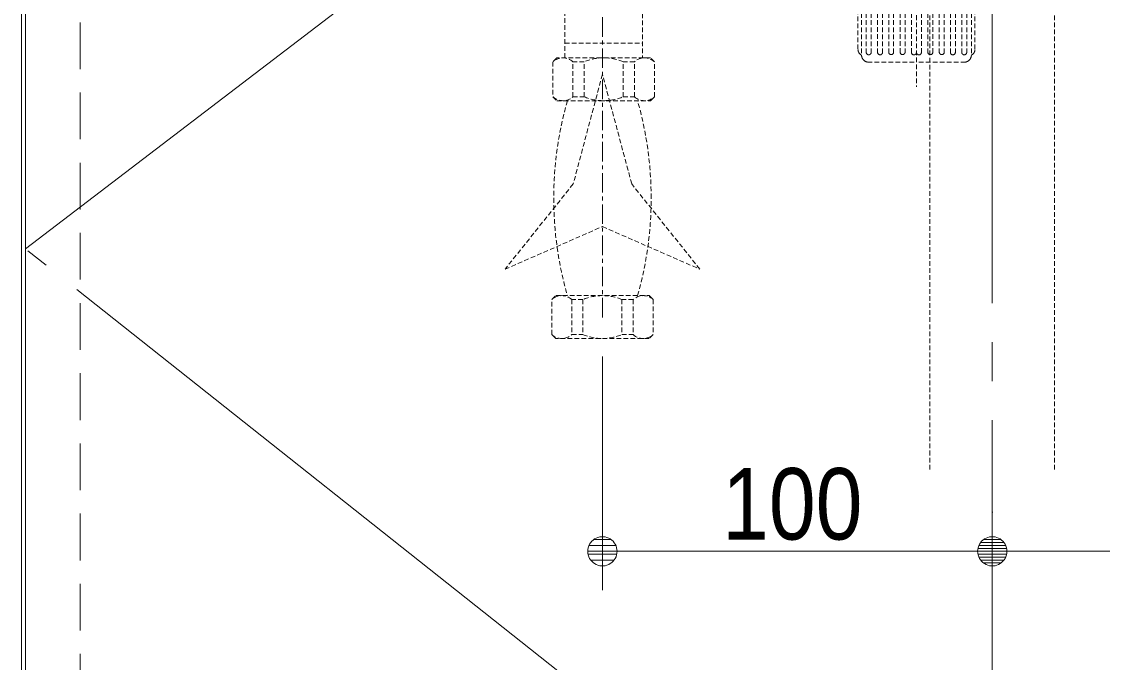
# Model space of a CAD drawing. Units: millimetres, scale not verified. Extents: x -3031 to 3031, y -1522 to 1522.
# Drawn here: x -2491.8 to -2214.5, y -578.2 to -413.8 of the extents above; entities that cross this region are included whole.
import ezdxf
from ezdxf.enums import TextEntityAlignment as Align

# ---------------------------------------------------------------- set-up
doc = ezdxf.new("R2010")
doc.units = ezdxf.units.MM
doc.header["$LTSCALE"] = 10
for name, pattern in [('CHAIN1', [8, 5, -1, 1, -1]), ('CHAIN2', [12, 9, -1, 1, -1]), ('DASHED1', [1.8, 1.2, -0.6]), ('LONG_DOUBLE_CHAIN', [21.8, 18, -1, 0.6, -0.6, 0.6, -1])]:
    doc.linetypes.add(name, pattern=pattern)
for name, color, linetype, lineweight in [('0-1_5ボウル・キャビネット', 7, 'Continuous', 9), ('0-3_0', 7, 'Continuous', 9), ('0-4_2寸法-1', 7, 'Continuous', 9), ('0-5_4給排水', 7, 'DASHED1', 9)]:
    doc.layers.add(name, color=color, linetype=linetype, lineweight=lineweight)
doc.styles.add('ＭＳ Ｐゴシック', font='')
doc.styles.get('ＭＳ Ｐゴシック').set_extended_font_data('MS PGothic')

# ---------------------------------------------------------------- blocks, each defined once
blk = doc.blocks.new('グループ-26')
at = {"layer": '0-5_4給排水'}
for p, q in [((-14586.9, -4193.3), (-14386.9, -4193.3)), ((-14536.9, -4241), (-14565.8, -4241)), ((-14565.8, -4331), (-14565.8, -4241)), ((-14536.9, -4331), (-14536.9, -4241)), ((-14436.9, -4331), (-14436.9, -4241)), ((-14408, -4241), (-14436.9, -4241)), ((-14408, -4331), (-14408, -4241)), ((-14565.8, -4331), (-14536.9, -4331)), ((-14436.9, -4331), (-14408, -4331)), ((-14540, -4851), (-14568.9, -4851)), ((-14568.9, -4851), (-14568.9, -4941)), ((-14540, -4851), (-14540, -4941)), ((-14440, -4851), (-14440, -4941)), ((-14411.1, -4851), (-14440, -4851)), ((-14411.1, -4851), (-14411.1, -4941)), ((-14568.9, -4941), (-14540, -4941)), ((-14440, -4941), (-14411.1, -4941))]:
    blk.add_line(p, q, dxfattribs=at)
blk.add_lwpolyline([(-14586.9, -4231), (-14586.9, -4063), (-14581.9, -4058), (-14391.9, -4058), (-14386.9, -4063), (-14386.9, -4231)], dxfattribs=at)
for points in [[(-14616.9, -4241), (-14616.9, -4331), (-14606.9, -4341), (-14366.9, -4341), (-14356.9, -4331), (-14356.9, -4241), (-14366.9, -4231), (-14606.9, -4231)], [(-14740, -4773.3), (-14490, -4663.9), (-14240, -4773.3), (-14415, -4554.5), (-14490, -4273.3), (-14565, -4554.5)], [(-14620, -4941), (-14620, -4851), (-14610, -4841), (-14370, -4841), (-14360, -4851), (-14360, -4941), (-14370, -4951), (-14610, -4951)]]:
    blk.add_lwpolyline(points, close=True, dxfattribs=at)
for centre, radius, start, end in [((-14591.3, -4268.6), 37.6, 47.2327, 132.7673), ((-14486.9, -4361), 130, 90, 112.6199), ((-14486.9, -4361), 130, 67.3801, 90), ((-14382.4, -4268.6), 37.6, 47.2328, 132.7672), ((-14591.3, -4303.4), 37.6, 227.2328, 312.7672), ((-13704.6, -4591), 910.4, 164.0608, 180), ((-14486.9, -4211), 130, 247.3801, 270), ((-14486.9, -4211), 130, 270, 292.6199), ((-14382.4, -4303.4), 37.6, 227.2328, 312.7672), ((-15275.4, -4591), 910.4, 0, 15.9392), ((-13704.6, -4591), 910.4, 180, 195.9392), ((-15275.4, -4591), 910.4, 344.0608, 0), ((-14594.5, -4878.6), 37.6, 47.2328, 132.7672), ((-14490, -4971), 130, 90, 112.6199), ((-14490, -4971), 130, 67.3801, 90), ((-14385.5, -4878.6), 37.6, 47.2328, 132.7672), ((-14594.5, -4913.4), 37.6, 227.2328, 312.7672), ((-14490, -4821), 130, 247.3801, 270), ((-14490, -4821), 130, 270, 292.6199), ((-14385.5, -4913.4), 37.6, 227.2327, 312.7672)]:
    blk.add_arc(centre, radius, start, end, dxfattribs=at)
blk = doc.blocks.new('グループ-27')
at = {"layer": '0-5_4給排水', "linetype": 'CHAIN1'}
blk.add_line((-14490, -4896.8), (-14490, -3307.6), dxfattribs=at)
at = {"layer": '0-5_4給排水'}
blk.add_blockref('グループ-26', (0, 0), dxfattribs=at)
blk = doc.blocks.new('_Dot')
at = {"layer": '0-3_0'}
for p, q in [((-5, 0), (-10, 0)), ((4.89, 1), (-4.89, 1)), ((3.99, 3), (-3.99, 3)), ((4.58, -1.99), (-4.58, -1.99)), ((3, -3.99), (-3, -3.99))]:
    blk.add_line(p, q, dxfattribs=at)
for points in [[(5, 0), (4.96, 0.63), (4.84, 1.24), (4.65, 1.84), (4.38, 2.41), (4.05, 2.94), (3.64, 3.42), (3.19, 3.85), (2.68, 4.22), (2.13, 4.52), (1.55, 4.76), (0.94, 4.91), (0.31, 4.99), (-0.31, 4.99), (-0.94, 4.91), (-1.55, 4.76), (-2.13, 4.52), (-2.68, 4.22), (-3.19, 3.85), (-3.64, 3.42), (-4.05, 2.94), (-4.38, 2.41), (-4.65, 1.84), (-4.84, 1.24), (-4.96, 0.63), (-5, 0), (0, 0)], [(-5, 0), (-4.96, -0.63), (-4.84, -1.24), (-4.65, -1.84), (-4.38, -2.41), (-4.05, -2.94), (-3.64, -3.42), (-3.19, -3.85), (-2.68, -4.22), (-2.13, -4.52), (-1.55, -4.76), (-0.94, -4.91), (-0.31, -4.99), (0.31, -4.99), (0.94, -4.91), (1.55, -4.76), (2.13, -4.52), (2.68, -4.22), (3.19, -3.85), (3.64, -3.42), (4.05, -2.94), (4.38, -2.41), (4.65, -1.84), (4.84, -1.24), (4.96, -0.63), (5, 0), (0, 0)]]:
    blk.add_lwpolyline(points, close=True, dxfattribs=at)
blk = doc.blocks.new('グループ-48')
at = {"layer": '0-5_4給排水'}
for p, q in [((-13834.5, -4071), (-13684.5, -4071)), ((-13834.5, -4071), (-13834.5, -4211.3)), ((-13534.5, -4071), (-13684.5, -4071)), ((-13534.5, -4071), (-13534.5, -4211.3)), ((-13828.5, -4092), (-13684.5, -4092)), ((-13825.5, -4098.8), (-13825.5, -4224.6)), ((-13800.8, -4098.8), (-13785, -4098.8)), ((-13800.8, -4098.8), (-13800.8, -4217.3)), ((-13784.3, -4098.7), (-13784.3, -4217.2)), ((-13771.5, -4098.8), (-13755.8, -4098.8)), ((-13771.5, -4098.8), (-13771.5, -4217.3)), ((-13755.8, -4098.8), (-13755.8, -4217.3)), ((-13743, -4098.8), (-13727.3, -4098.8)), ((-13743, -4098.8), (-13743, -4217.3)), ((-13726.5, -4098.5), (-13726.5, -4216.9)), ((-13713.8, -4098.8), (-13698, -4098.8)), ((-13713.8, -4098.8), (-13713.8, -4217.3)), ((-13697.3, -4098.6), (-13697.3, -4217.1)), ((-13540.5, -4092), (-13684.5, -4092)), ((-13671.7, -4098.6), (-13671.7, -4217.1)), ((-13655.3, -4098.8), (-13671, -4098.8)), ((-13655.3, -4098.8), (-13655.3, -4217.3)), ((-13642.5, -4098.5), (-13642.5, -4216.9)), ((-13626, -4098.8), (-13641.8, -4098.8)), ((-13626, -4098.8), (-13626, -4217.3)), ((-13597.5, -4098.8), (-13613.3, -4098.8)), ((-13613.3, -4098.8), (-13613.3, -4217.3)), ((-13597.5, -4098.8), (-13597.5, -4217.3)), ((-13584.7, -4098.7), (-13584.7, -4217.2)), ((-13568.3, -4098.8), (-13584, -4098.8)), ((-13568.3, -4098.8), (-13568.3, -4217.3)), ((-13543.5, -4098.8), (-13543.5, -4224.6)), ((-13810.5, -4242), (-13684.5, -4242)), ((-13558.5, -4242), (-13684.5, -4242))]:
    blk.add_line(p, q, dxfattribs=at)
for points in [[(-13825.5, -4098.8), (-13813.5, -4098.8), (-13813.5, -4217.3)], [(-13543.5, -4098.8), (-13555.5, -4098.8), (-13555.5, -4217.3)]]:
    blk.add_lwpolyline(points, dxfattribs=at)
for centre, radius, start, end in [((-13817.8, -4209.2), 16.8, 185.8355, 214.2869), ((-13551.2, -4209.2), 16.8, 325.7131, 354.1645), ((-13817.8, -4209.2), 16.8, 214.2869, 242.7382), ((-13806.4, -4223.3), 19.1, 183.8317, 220.7636), ((-13806.4, -4223.3), 19.1, 220.7636, 257.6956), ((-13807.1, -4216.9), 6.38, 183.2872, 270.674), ((-13807.1, -4216.9), 6.38, 270.674, 358.0609), ((-13777.9, -4216.9), 6.38, 183.2872, 270.674), ((-13777.9, -4216.9), 6.38, 270.674, 358.0609), ((-13749.4, -4216.4), 6.38, 183.2872, 270.674), ((-13749.4, -4216.4), 6.38, 270.674, 358.0609), ((-13720.1, -4216.4), 6.38, 183.2872, 270.674), ((-13720.1, -4216.4), 6.38, 270.674, 358.0609), ((-13690.9, -4217), 6.38, 183.2872, 270.674), ((-13690.9, -4217), 6.38, 270.674, 358.0609), ((-13678.1, -4217), 6.38, 181.9391, 269.326), ((-13678.1, -4217), 6.38, 269.326, 356.7128), ((-13648.9, -4216.4), 6.38, 181.9391, 269.326), ((-13648.9, -4216.4), 6.38, 269.326, 356.7128), ((-13619.6, -4216.4), 6.38, 181.9391, 269.326), ((-13619.6, -4216.4), 6.38, 269.326, 356.7128), ((-13591.1, -4216.9), 6.38, 181.9391, 269.326), ((-13591.1, -4216.9), 6.38, 269.326, 356.7128), ((-13561.9, -4216.9), 6.38, 181.9391, 269.326), ((-13561.9, -4216.9), 6.38, 269.326, 356.7128), ((-13562.6, -4223.3), 19.1, 282.3044, 319.2364), ((-13562.6, -4223.3), 19.1, 319.2364, 356.1683), ((-13551.2, -4209.2), 16.8, 297.2618, 325.7131)]:
    blk.add_arc(centre, radius, start, end, dxfattribs=at)
blk = doc.blocks.new('グループ-51')
at = {"layer": '0-5_4給排水'}
for p, q in [((-13650, -5286.6), (-13650, -3286.6)), ((-13330, -5286.6), (-13330, -3286.6)), ((-13684.5, -3762), (-13684.5, -4305))]:
    blk.add_line(p, q, dxfattribs=at)
blk.add_blockref('グループ-48', (0, 0), dxfattribs=at)

msp = doc.modelspace()

# ---------------------------------------------------------------- linework, layer by layer
at = {"layer": '0-1_5ボウル・キャビネット', "linetype": 'CHAIN2'}
msp.add_line((-2242.75, 84), (-2242.75, -925), dxfattribs=at)
at = {"layer": '0-1_5ボウル・キャビネット'}
msp.add_line((-2491.75, -90), (-2491.75, -900), dxfattribs=at)
at = {"layer": '0-1_5ボウル・キャビネット', "linetype": 'DASHED1'}
msp.add_lwpolyline([(-2491.75, -90), (-2476.75, -90), (-2476.75, -900), (-2491.75, -900)], close=True, dxfattribs=at)
at = {"layer": '0-1_5ボウル・キャビネット'}
msp.add_lwpolyline([(-2490.75, -93), (-1994.75, -93), (-1994.75, -865), (-2490.75, -865)], close=True, dxfattribs=at)
at = {"layer": '0-1_5ボウル・キャビネット', "linetype": 'LONG_DOUBLE_CHAIN'}
msp.add_lwpolyline([(-1994.75, -865), (-2490.75, -472.13), (-1994.75, -93)], dxfattribs=at)
at = {"layer": '0-4_2寸法-1'}
for p, q in [((-2342.75, -499.68), (-2342.75, -559.68)), ((-2242.75, -539.68), (-2242.65, -539.68)), ((-2242.75, -539.68), (-2242.65, -539.68)), ((-2250.25, -549.68), (-2335.25, -549.68)), ((-2235.25, -549.68), (-2150.25, -549.68))]:
    msp.add_line(p, q, dxfattribs=at)

# ---------------------------------------------------------------- block references
at = {"layer": '0-4_2寸法-1', "xscale": 0.7503418, "yscale": 0.7503418, "rotation": 180}
for p in [(-2342.75, -549.68), (-2242.75, -549.68)]:
    msp.add_blockref('_Dot', p, dxfattribs=at)
at = {"layer": '0-4_2寸法-1', "xscale": 0.7503418, "yscale": 0.7503418}
msp.add_blockref('_Dot', (-2242.75, -549.68), dxfattribs=at)
at = {"layer": '0-5_4給排水', "xscale": 0.1, "yscale": 0.1}
for name in ['グループ-27', 'グループ-51']:
    msp.add_blockref(name, (-893.75, 0), dxfattribs=at)

# ---------------------------------------------------------------- texts
at = {"layer": '0-4_2寸法-1', "style": 'ＭＳ Ｐゴシック', "width": 0.9}
msp.add_text('100', height=18.33, dxfattribs=at).set_placement((-2312.06, -552.16), align=Align.BOTTOM_LEFT)

doc.saveas('drawing.dxf')
